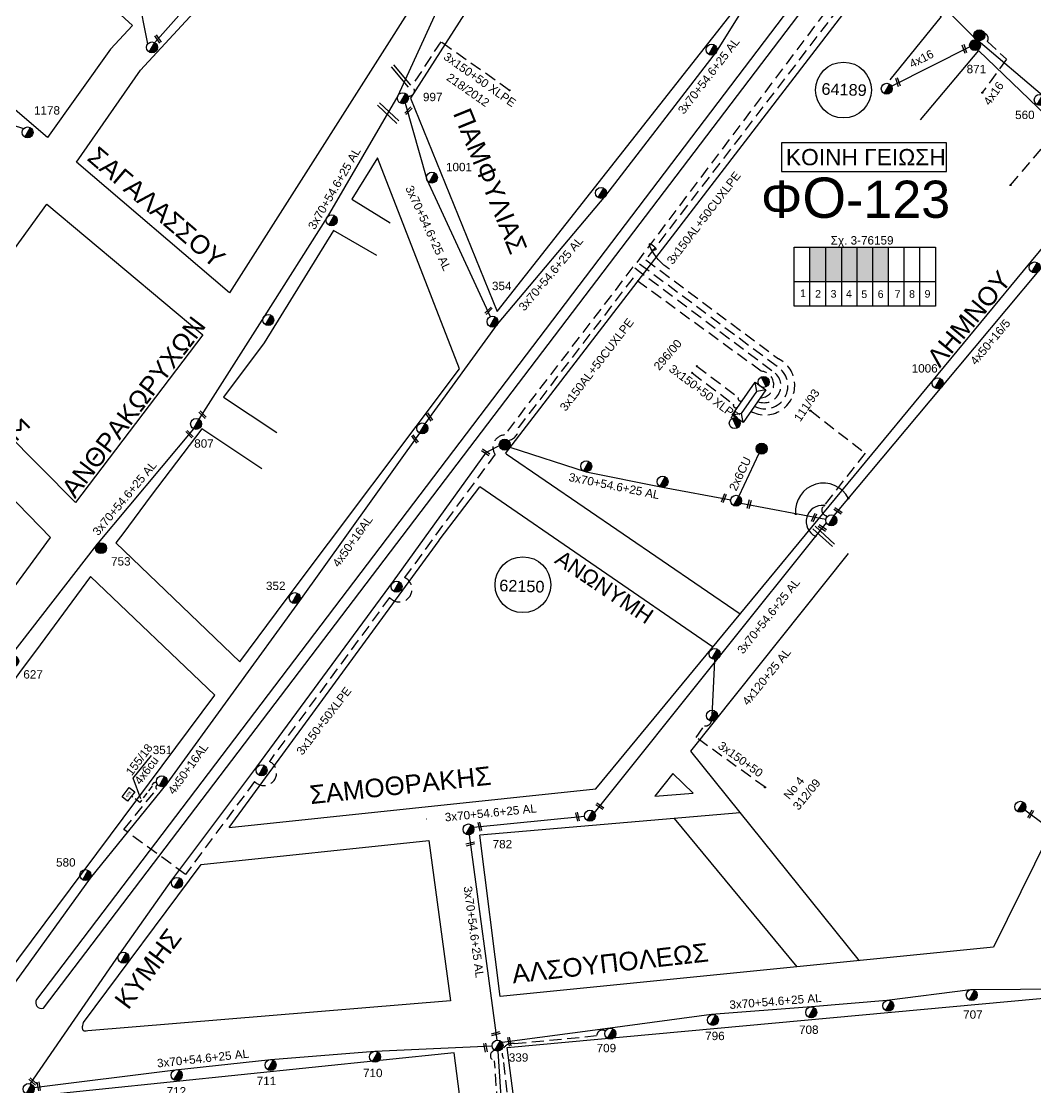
# Model space of a CAD drawing. Header units: millimetres. Extents: x 864 to 3062, y 833 to 2619.
# Drawn here: x 2391.5 to 2609.6, y 994.9 to 1224.1 of the extents above; entities that cross this region are included whole.
import ezdxf
from ezdxf.enums import TextEntityAlignment as Align

# ---------------------------------------------------------------- set-up
doc = ezdxf.new("R2010")
doc.units = ezdxf.units.MM
doc.linetypes.add('DASHED', pattern=[19.05, 12.7, -6.35])
for name, color, linetype, lineweight in [('2x6CU', 7, 'Continuous', 30), ('3x150+50', 7, 'Continuous', 30), ('3x150+50 XLPE', 7, 'SYN_LINE', 30), ('3x150+50CU', 7, 'Continuous', 30), ('3x150+70AL', 7, 'DASHED', 30), ('3x150AL+50CUXLPE', 7, 'Continuous', 30), ('3x70+54.6+25 AL', 7, 'SYN_LINE', 30), ('4x120+25 AL', 7, 'SYN_LINE', 30), ('4x16', 7, 'Continuous', 30), ('4x16CU', 7, 'Continuous', 30), ('4x50', 7, 'Continuous', 30), ('4x50+16_5', 7, 'Continuous', 30), ('4x50+16AL', 7, 'Continuous', 30), ('text διευθύνσεων', 250, 'Continuous', 30), ('Υπόβαθρο ΔΕΗ', 7, 'Continuous', 30)]:
    doc.layers.add(name, color=color, linetype=linetype, lineweight=lineweight)
for name, color, linetype in [('Pillar OTE', 7, 'Continuous'), ('TEXT ΚΑΛΩΔΙΩΝ', 7, 'Continuous'), ('Άγνωστα', 7, 'Continuous'), ('Επιγραφές - Σχήματα', 7, 'Continuous'), ('Καλώδια ΧΤ   3x150+50CU', 7, 'DASHED'), ('Καλώδια ΧΤ   3x150AL+50CU', 7, 'DASHED'), ('Μηχανική τομή', 7, 'Continuous'), ('Στύλος Ξύλινος', 7, 'Continuous'), ('Στύλος Ξύλινος @ 1', 7, 'Continuous'), ('Στύλος ΦΜ', 7, 'Continuous'), ('Στύλος ΦΜ @ 1', 7, 'Continuous'), ('Συνδέσεις', 7, 'Continuous'), ('Συνεστραμμένα ΧΤ   3x70+54.6+25 AL', 7, 'SYN_LINE'), ('Τομή', 7, 'Continuous'), ('Υποσταθμός εναέριος 2 στύλων', 7, 'Continuous'), ('Υποσταθμός πόλεως', 7, 'Continuous'), ('Υπόγεια καλώδια Παροχών ΧΤ   4x50AL', 7, 'DASHED'), ('Υπόγεια καλώδια Παροχών ΧΤ   4x6', 7, 'DASHED')]:
    doc.layers.add(name, color=color, linetype=linetype)
doc.styles.add('arial', font='arial.ttf')
doc.styles.get("Standard").update_dxf_attribs({"font": 'arial.ttf'})
doc.linetypes.add('SYN_LINE', pattern='A,0.5,-0.0001,["/\\/\\/\\/",Standard,S=0.1,R=0,X=0,Y=-0.05],-0.25', length=0.7501)
doc.dimstyles.new('ISO-25', dxfattribs={"dimtxt": 2.5, "dimasz": 2.5, "dimexe": 1.25, "dimexo": 0.625, "dimtad": 1, "dimtxsty": 'Standard', "dimcen": 2.5, "dimadec": 0, "dimazin": 0, "dimtfac": 1, "dimtmove": 0, "dimatfit": 3, "dimfxl": 1, "dimarcsym": 0})

# ---------------------------------------------------------------- blocks, each defined once
blk = doc.blocks.new('ΥΠΑΡΧΩΝ ΤΣΙΜΕΝΤΕΝΙΟΣ ΣΤΥΛΟΣ')
at = {"layer": 'Στύλος ΦΜ'}
blk.add_hatch(color=7, dxfattribs=at).paths.add_polyline_path([(-1.29, -2.28, 0.574793), (2.62, 0, 0.268822), (1.3, 2.27)])
at = {"layer": 'Στύλος ΦΜ', "color": 7}
blk.add_line((-1.29, -2.28), (1.3, 2.27), dxfattribs=at)
blk.add_circle((0, 0), 2.62, dxfattribs=at)
at = {"layer": 'Στύλος ΦΜ', "flags": 4}
for tag, p in [('ΑΡΙΘΜΟΣ', (-4.68, 8.05)), ('ΤΥΠΟΣ', (-4.91, 3.03))]:
    blk.add_attdef(tag, p, '', height=4, dxfattribs=at)
blk = doc.blocks.new('ΥΠΑΡΧΩΝ ΞΥΛΙΝΟΣ ΣΤΥΛΟΣ')
at = {"layer": 'Στύλος Ξύλινος'}
h = blk.add_hatch(color=7, dxfattribs=at)
h.paths.add_polyline_path([(-2.62, 0, 0.270008), (-1.29, -2.28), (1.3, 2.27, 0.576266)])
h.paths.add_polyline_path([(-1.29, -2.28, 0.574793), (2.62, 0, 0.268822), (1.3, 2.27)])
at = {"layer": 'Στύλος Ξύλινος', "color": 7}
blk.add_line((-1.29, -2.28), (1.3, 2.27), dxfattribs=at)
blk.add_circle((0, 0), 2.62, dxfattribs=at)
at = {"layer": 'Στύλος Ξύλινος', "flags": 4}
for tag, p in [('ΑΡΙΘΜΟΣ', (-4.91, 8.6)), ('ΤΥΠΟΣ', (-4.85, 3.39))]:
    blk.add_attdef(tag, p, '', height=4, dxfattribs=at)
blk = doc.blocks.new('ΥΠΟΣΤΑΘΜΟΣ ΕΝΑΕΡΙΟΣ ΕΠΙ 2 ΣΤΥΛΩΝ')
at = {"layer": 'Υποσταθμός εναέριος 2 στύλων', "linetype": 'Continuous'}
for points in [[(-11.97, -2.11, 0.574793), (-8.45, -0.07, 0.268822), (-9.64, 1.98)], [(9.68, -2.15, 0.574793), (13.19, -0.1, 0.268822), (12.01, 1.95)]]:
    blk.add_hatch(color=256, dxfattribs=at).paths.add_polyline_path(points)
for p, q in [((-11.97, -2.11), (-9.64, 1.98)), ((9.68, -2.15), (12.01, 1.95))]:
    blk.add_line(p, q, dxfattribs=at)
for centre in [(-10.81, -0.07), (10.84, -0.1)]:
    blk.add_circle(centre, 2.36, dxfattribs=at)
at = {"layer": 'Υποσταθμός πόλεως', "linetype": 'Continuous', "ltscale": 40}
blk.add_lwpolyline([(-8.57, 2.82), (8.57, 2.82), (8.57, -2.82), (-8.57, -2.82)], close=True, dxfattribs=at)
for points in [[(-5.75, 0), (-8.57, 2.82)], [(-8.57, -2.82), (-5.75, 0)], [(-5.75, 0), (5.75, 0)], [(5.75, 0), (8.57, 2.82)], [(8.57, -2.82), (5.75, 0)]]:
    blk.add_lwpolyline(points, dxfattribs=at)
at = {"layer": 'Υποσταθμός εναέριος 2 στύλων', "ltscale": 40, "flags": 1}
for tag, p in [('ΜΕΤΑΣΧΗΜΑΤΙΣΜΟΣ', (14.09, 2.51)), ('ΙΣΧΥΣ', (14.07, -0.28)), ('ΑΡΙΘΜΟΣ', (14.19, -3))]:
    blk.add_attdef(tag, p, '', height=1.8, dxfattribs=at)
blk = doc.blocks.new('ΜΗΧΑΝΙΚΗ ΤΟΜΗ')
at = {"layer": 'Μηχανική τομή', "ltscale": 40}
for p, q in [((-1.89, 0.78), (5.69, 0.78)), ((-1.89, -0.77), (5.69, -0.77))]:
    blk.add_line(p, q, dxfattribs=at)
blk = doc.blocks.new('ΤΟΜΗ')
at = {"layer": 'Τομή', "ltscale": 40}
for p, q in [((-5.68, 0), (17.06, 0)), ((-5.68, -2.77), (17.06, -2.77))]:
    blk.add_line(p, q, dxfattribs=at)
blk = doc.blocks.new('_ΣΥΝΔΕΣΗ')
at = {"layer": 'Συνδέσεις', "linetype": 'SYN_LINE', "ltscale": 40}
blk.add_hatch(color=256, dxfattribs=at).paths.add_polyline_path([(0.5, -0.01, 1), (-0.5, -0.01, 1)])
at = {"layer": 'Συνδέσεις'}
blk.add_circle((0, -0.01), 0.5, dxfattribs=at)
blk = doc.blocks.new('PILLAR ΟΤΕ')
at = {"layer": 'Pillar OTE', "ltscale": 40}
blk.add_lwpolyline([(-3.31, 2.02), (3.39, 2.02), (3.39, -1.99), (-3.31, -1.99)], close=True, dxfattribs=at)
at = {"layer": 'Pillar OTE', "insert": (-1.81, 0.71), "char_height": 1.3575, "width": 109.961, "attachment_point": 1}
blk.add_mtext('{\\fArial|b1|i0|c161|p34;OTE}', dxfattribs=at)

msp = doc.modelspace()

# ---------------------------------------------------------------- hatches: boundary and pattern name
at = {"layer": 'Καλώδια ΧΤ   3x150+50CU', "linetype": 'DASHED', "ltscale": 0.2}
h = msp.add_hatch(color=5, dxfattribs=at)
h.dxf.hatch_style = 1
h.paths.add_polyline_path([(2567.9, 1168.18), (2571.2, 1168.18), (2571.2, 1175.55), (2567.9, 1175.55)])
at = {"layer": 'Καλώδια ΧΤ   3x150AL+50CU', "linetype": 'DASHED', "lineweight": -3, "ltscale": 0.2}
h = msp.add_hatch(color=30, dxfattribs=at)
h.dxf.hatch_style = 1
h.paths.add_polyline_path([(2564.46, 1175.55), (2561.02, 1175.55), (2561.02, 1168.19), (2564.46, 1168.19)])
h = msp.add_hatch(color=85, dxfattribs=at)
h.dxf.hatch_style = 1
h.paths.add_polyline_path([(2564.46, 1168.19), (2567.9, 1168.18), (2567.9, 1175.55), (2564.46, 1175.55)])
h = msp.add_hatch(color=151, dxfattribs=at)
h.dxf.hatch_style = 1
h.paths.add_polyline_path([(2574.57, 1175.54), (2571.27, 1175.54), (2571.27, 1168.18), (2574.57, 1168.17)])
h = msp.add_hatch(color=1, dxfattribs=at)
h.dxf.hatch_style = 1
h.paths.add_polyline_path([(2577.88, 1175.55), (2574.59, 1175.55), (2574.59, 1168.18), (2577.88, 1168.18)])

# ---------------------------------------------------------------- linework, layer by layer
at = {"layer": '2x6CU', "color": 27, "linetype": 'SYN_LINE', "lineweight": -3, "ltscale": 10}
msp.add_lwpolyline([(2550.11, 1131.21), (2545.77, 1122.06)], dxfattribs=at)
at = {"layer": '3x150+50', "color": 30, "linetype": 'DASHED', "lineweight": -3, "ltscale": 0.2}
msp.add_lwpolyline([(2551.42, 1059.43), (2536.58, 1070.17), (2538.39, 1072.67, 0.419797), (2539.9, 1073.66, -142.663212)], format="xyb", dxfattribs=at)
at = {"layer": '3x150+50 XLPE', "color": 6, "linetype": 'DASHED', "lineweight": -3, "ltscale": 0.2}
msp.add_lwpolyline([(2496.5, 1209.28), (2481.71, 1219.72), (2475.47, 1210.18, -0.884627), (2474.63, 1208.08, -15652.495586)], format="xyb", dxfattribs=at)
at = {"layer": '3x150+50 XLPE', "color": 1, "linetype": 'DASHED', "lineweight": -3, "ltscale": 0.2}
for points in [[(2536.76, 1149.98), (2545.65, 1143.27, 0.809899), (2546.57, 1142.63, 2.765389)], [(2535.75, 1148.53), (2544.64, 1141.83, 0.809899), (2545.56, 1141.18, 2.765389)]]:
    msp.add_lwpolyline(points, format="xyb", dxfattribs=at)
at = {"layer": '3x150+50CU', "color": 30, "linetype": 'DASHED', "lineweight": -3, "ltscale": 0.2}
msp.add_lwpolyline([(2561.16, 1140.41), (2572.96, 1131.28), (2563.87, 1119.73, 0.699514), (2565.04, 1117.83, -0.102457)], format="xyb", dxfattribs=at)
at = {"layer": '3x150+70AL', "color": 133, "linetype": 'DASHED', "lineweight": -3, "ltscale": 0.2}
msp.add_lwpolyline([(2492.52, 926.72, -0.47583), (2497.1, 926.72), (2503.68, 926.94), (2499.07, 949.98), (2500.83, 952.81), (2500.6, 955.25, 0.794257), (2499.75, 961.45), (2498.11, 974.54, 0.582981), (2497.6, 978.77), (2495.19, 1001.15, -0.64625), (2497.52, 1004.34), (2515.27, 1006.04, -0.634845), (2517.12, 1007.01)], format="xyb", dxfattribs=at)
at = {"layer": '3x150+70AL', "color": 173, "linetype": 'DASHED', "lineweight": -3, "ltscale": 0.2}
msp.add_lwpolyline([(2491.23, 926.52, -0.511993), (2497.52, 927.73), (2502.46, 927.9), (2498.01, 950.17), (2498.56, 953.23), (2494.97, 976.27), (2493.28, 1000.64, -0.841432), (2493.34, 1002.88)], format="xyb", dxfattribs=at)
at = {"layer": '3x150AL+50CUXLPE', "color": 151, "linetype": 'DASHED', "lineweight": -3, "ltscale": 0.2}
msp.add_lwpolyline([(2549.83, 1142.38, 0.943695), (2552.91, 1148.96), (2523.03, 1171.32), (2495.38, 1135.18, 0.576632), (2493.38, 1131.05), (2473.92, 1104.52, -1.252326), (2470.72, 1100.25), (2444.86, 1065, -1.208666), (2441.7, 1060.67), (2426.8, 1040.69), (2413.59, 1050.39), (2420.62, 1059.04, -0.671614), (2420.9, 1059.92)], format="xyb", dxfattribs=at)
at = {"layer": '3x150AL+50CUXLPE', "color": 85, "linetype": 'DASHED', "lineweight": -3, "ltscale": 0.2}
msp.add_lwpolyline([(2550.39, 1143.19, 0.976505), (2550.61, 1148.89), (2523.05, 1168.97), (2498.41, 1136.8, -0.408739), (2496.2, 1134.03, 3.26691)], format="xyb", dxfattribs=at)
at = {"layer": '3x70+54.6+25 AL', "color": 2, "linetype": 'SYN_LINE', "lineweight": -3, "ltscale": 15}
for points in [[(2485.62, 1290.88), (2462.78, 1266.77), (2441.04, 1243.02), (2420.22, 1219.53)], [(2489.3, 1244.95), (2472.51, 1208.13)]]:
    msp.add_lwpolyline(points, dxfattribs=at)
at = {"layer": '3x70+54.6+25 AL', "color": 151, "linetype": 'SYN_LINE', "lineweight": -3, "ltscale": 15}
for points in [[(2478.33, 1137.61), (2493.89, 1159.04), (2517.2, 1186.68), (2541.01, 1217.56), (2556.23, 1242.09), (2563.28, 1252.18)], [(2356.22, 1212.05), (2392.06, 1201.07)], [(2474.08, 1206.53), (2478.71, 1190.1), (2492.34, 1160.62)]]:
    msp.add_lwpolyline(points, dxfattribs=at)
at = {"layer": '3x70+54.6+25 AL', "color": 30, "linetype": 'SYN_LINE', "lineweight": -3, "ltscale": 15}
for points in [[(2584.1, 1233.07), (2584.1, 1233.07), (2596.84, 1220.14)], [(2514.77, 1053.95), (2541.32, 1087.19), (2564.6, 1116.32)], [(2488.74, 1050.85), (2512.6, 1053.22)], [(2487.84, 1049.21), (2493.76, 1005.07)], [(2493.99, 1002.73), (2495.72, 976.44), (2499.6, 958.17), (2501.1, 943.78), (2504.84, 925.4)]]:
    msp.add_lwpolyline(points, dxfattribs=at)
at = {"layer": '3x70+54.6+25 AL', "color": 6, "linetype": 'SYN_LINE', "lineweight": -3, "ltscale": 15}
for points in [[(2472.51, 1208.13), (2457.3, 1182.02), (2443.75, 1160.67), (2429.7, 1138.58)], [(2428.53, 1136.53), (2407.71, 1111.54), (2388.94, 1087.35), (2372.19, 1063.43), (2355.65, 1040.81), (2336.28, 1012.13)]]:
    msp.add_lwpolyline(points, dxfattribs=at)
at = {"layer": '3x70+54.6+25 AL', "color": 85, "linetype": 'SYN_LINE', "lineweight": -3, "ltscale": 15}
for points in [[(2496.57, 1132.58), (2512.95, 1127.28), (2529.35, 1123.97), (2544.03, 1121.25)], [(2546.24, 1120.52), (2564.5, 1117.05)]]:
    msp.add_lwpolyline(points, dxfattribs=at)
at = {"layer": '3x70+54.6+25 AL', "color": 133, "linetype": 'SYN_LINE', "lineweight": -3, "ltscale": 15}
for points in [[(2618.82, 1016.73), (2625.61, 1040.81), (2607.24, 1054.54)], [(2617.11, 1016.05), (2595.55, 1015.92), (2577.57, 1013.59), (2561.37, 1012.22), (2539.9, 1010.55), (2518.12, 1007.65), (2494.9, 1004.56)]]:
    msp.add_lwpolyline(points, dxfattribs=at)
at = {"layer": '3x70+54.6+25 AL', "color": 173, "linetype": 'SYN_LINE', "lineweight": -3, "ltscale": 15}
msp.add_lwpolyline([(2394.26, 994.89), (2424.72, 998.7), (2445.21, 1000.91), (2467.51, 1002.67), (2492.74, 1003.85)], dxfattribs=at)
at = {"layer": '4x120+25 AL', "color": 30, "linetype": 'SYN_LINE', "lineweight": -3, "ltscale": 15}
msp.add_lwpolyline([(2540.59, 1088.11), (2540.59, 1088.11), (2540.01, 1074.84)], dxfattribs=at)
at = {"layer": '4x16', "color": 2, "linetype": 'SYN_LINE', "lineweight": -3, "ltscale": 12}
msp.add_lwpolyline([(2418.75, 1219.29), (2416.64, 1229.81)], dxfattribs=at)
at = {"layer": '4x16', "color": 30, "linetype": 'SYN_LINE', "lineweight": -3, "ltscale": 15}
msp.add_lwpolyline([(2595.46, 1218.63), (2578.64, 1210.15)], dxfattribs=at)
at = {"layer": '4x16', "color": 85, "linetype": 'DASHED', "lineweight": -3, "ltscale": 0.2}
msp.add_lwpolyline([(2604.19, 1188.91), (2614.02, 1200.44), (2622.56, 1192.18, 0.402039), (2625.6, 1192.17, 1.428835)], format="xyb", dxfattribs=at)
at = {"layer": '4x16CU', "color": 30, "linetype": 'DASHED', "lineweight": -3, "ltscale": 0.2}
msp.add_lwpolyline([(2598.58, 1221.57, -0.469428), (2599.21, 1219.79), (2603.32, 1215.96), (2598.12, 1208.79)], format="xyb", dxfattribs=at)
at = {"layer": '4x50', "color": 30, "lineweight": -3, "ltscale": 0.2}
msp.add_lwpolyline([(2597.23, 1219.97), (2611.06, 1208.25), (2625.79, 1193.58)], dxfattribs=at)
at = {"layer": '4x50+16_5', "color": 85, "lineweight": -3, "ltscale": 0.2}
msp.add_lwpolyline([(2566.25, 1117.85), (2589.5, 1145.63), (2610.34, 1170.53), (2626.43, 1191.58)], dxfattribs=at)
at = {"layer": '4x50+16AL', "color": 151, "lineweight": -3, "ltscale": 0.2}
msp.add_lwpolyline([(2477.16, 1135.56), (2451.34, 1099.52), (2422.83, 1060.26), (2406.31, 1039.92), (2388.03, 1014.47), (2379.24, 1001.86), (2366.47, 987.94)], dxfattribs=at)
at = {"layer": 'Pillar OTE', "lineweight": -3, "ltscale": 40}
for points in [[(2557.69, 1162.91), (2557.7, 1175.55), (2588.03, 1175.55), (2588.03, 1162.88), (2557.69, 1162.91)], [(2561.02, 1162.91), (2561.02, 1175.55)], [(2564.46, 1162.91), (2564.46, 1175.55)], [(2567.9, 1162.9), (2567.9, 1175.55)], [(2571.2, 1162.9), (2571.2, 1175.55)], [(2574.59, 1162.9), (2574.59, 1175.55)], [(2577.98, 1162.89), (2577.98, 1175.55)], [(2581.32, 1162.89), (2581.32, 1175.55)], [(2584.71, 1162.89), (2584.71, 1175.55)], [(2557.7, 1168.19), (2588.03, 1168.17)]]:
    msp.add_lwpolyline(points, dxfattribs=at)
at = {"layer": 'Άγνωστα', "linetype": 'Continuous', "lineweight": -3, "ltscale": 0.2}
msp.add_arc((2563.97, 1118.83), 6, 26.7725, 185.4319, dxfattribs=at)
at = {"layer": 'Επιγραφές - Σχήματα', "color": 190, "lineweight": -3}
msp.add_lwpolyline([(2554.95, 1191.84), (2590.46, 1191.84), (2590.46, 1198.01), (2554.95, 1198.01)], close=True, dxfattribs=at)
at = {"layer": 'Καλώδια ΧΤ   3x150+50CU', "color": 5, "linetype": 'DASHED', "ltscale": 0.2}
msp.add_lwpolyline([(2549.13, 1141.38, 0.967818), (2553.99, 1149.9), (2523.94, 1172.3), (2577.34, 1243.29), (2587.95, 1233.81), (2605.52, 1250.75), (2602.09, 1254.33, -1.108984), (2604.05, 1256.96)], format="xyb", dxfattribs=at)
at = {"layer": 'Καλώδια ΧΤ   3x150+50CU', "color": 30, "linetype": 'DASHED', "ltscale": 0.2}
msp.add_lwpolyline([(2582.78, 1232.96, -1.829257), (2580.79, 1234.4), (2576.49, 1238.97), (2525.76, 1172.86), (2554.33, 1151.56, -1.013181), (2548.36, 1140.27)], format="xyb", dxfattribs=at)
at = {"layer": 'Συνεστραμμένα ΧΤ   3x70+54.6+25 AL', "color": 85, "linetype": 'SYN_LINE', "ltscale": 20}
msp.add_lwpolyline([(2393.35, 995.57), (2412.7, 1023.65), (2423.87, 1039.48), (2442.15, 1063.8), (2471.52, 1103.77), (2491.55, 1131.51), (2494.18, 1132.87)], dxfattribs=at)
at = {"layer": 'Υπόβαθρο ΔΕΗ', "lineweight": -3}
for points in [[(2404.6, 1242.84), (2488.99, 1333.85), (2521.72, 1300.15), (2436.3, 1165.74), (2403.41, 1193.82)], [(2403.41, 1193.82), (2417.15, 1213.6), (2478.1, 1279.58), (2508.7, 1313.56)], [(2397.19, 1199.13), (2378.7, 1214.91), (2399.78, 1237.65)], [(2399.78, 1237.65), (2415.44, 1223.22)], [(2495.63, 1131.19), (2576.44, 1236.48), (2589.28, 1225.14), (2578.24, 1211.53)], [(2415.44, 1223.22), (2410.74, 1218.11), (2397.19, 1199.13)], [(2552.27, 1104.24), (2607, 1170.44), (2624.53, 1191.66), (2597.32, 1217.88), (2584.73, 1202.92)], [(2438.48, 1086.38), (2448.28, 1099.49), (2485.74, 1149.43), (2468.13, 1194.79), (2462.6, 1185.85), (2470.85, 1180.8)], [(2467.96, 1173.75), (2458.62, 1179.17), (2443.76, 1154.96), (2435, 1143.29), (2446.44, 1135.72)], [(2443.26, 1127.88), (2430.35, 1136.5), (2419.43, 1122.2), (2413.36, 1113.96), (2411.85, 1111.97)], [(2495.79, 1131.14), (2546.06, 1096.75)], [(2436.21, 1050.82), (2481.35, 1112.53), (2481.35, 1112.57), (2490.14, 1124.03)], [(2540.13, 1089.6), (2490.14, 1124.03)], [(2411.85, 1111.97), (2438.48, 1086.38)], [(2569.31, 1109.72), (2535.43, 1067.21), (2571.65, 1022.14)], [(2406.38, 1104.72), (2395.58, 1090.07), (2391.18, 1084.14), (2374.33, 1060.74), (2357.84, 1039.4), (2337.66, 1011.03), (2365.54, 988.68), (2433.15, 1079.23)], [(2433.15, 1079.23), (2406.38, 1104.72)], [(2515.04, 1059.07), (2552.27, 1104.24)], [(2624.08, 1072.81), (2600.53, 1025.03), (2494.51, 1014.44), (2490.1, 1049.12)], [(2531.57, 1062.37), (2527.72, 1057.54), (2535.94, 1058.16), (2531.57, 1062.37)], [(2436.21, 1050.82), (2515.04, 1059.07)], [(2478.6, 1052.63), (2478.64, 1052.63)], [(2546.08, 1053.96), (2490.1, 1049.12)], [(2558.33, 1020.81), (2531.95, 1052.74)]]:
    msp.add_lwpolyline(points, dxfattribs=at)
for points in [[(2566.16, 1253.59), (2528.68, 1291.17), (2475.21, 1207.59), (2493.82, 1161.75), (2563.75, 1250.67, 0.182211)], [(2493.01, 936.85), (2484.61, 1002.33), (2392.98, 992.89), (2336.69, 916.81), (2380.05, 886.49, -0.113593)]]:
    msp.add_lwpolyline(points, format="xyb", close=True, dxfattribs=at)
msp.add_lwpolyline([(2396.29, 1011.95), (2570.27, 1240.87, 1.090948), (2568.21, 1242.22), (2394.82, 1013.79, 0.709109), (2396.29, 1011.95)], format="xyb", dxfattribs=at)
for points in [[(2403.2, 1120.68), (2372.74, 1151.35), (2397.01, 1184.84), (2430.58, 1156.71)], [(2397.8, 1113.13), (2367.33, 1144.47), (2348.73, 1117.08), (2352.69, 1116.31), (2356.58, 1115.17), (2359.71, 1113.97), (2365.29, 1111.7), (2371.22, 1108.58), (2377.61, 1104.9), (2383.98, 1100.36), (2386.76, 1098.13)], [(2430.19, 1042.85), (2479.17, 1047.98), (2483.79, 1013.55), (2405.83, 1007.05), (2405.45, 1007), (2405.06, 1007.03), (2404.87, 1007.16), (2404.79, 1007.39), (2404.71, 1007.74), (2404.71, 1008.04), (2404.76, 1008.25), (2404.83, 1008.51), (2404.93, 1008.86)], [(2495.99, 1003.52), (2616.82, 1014.59), (2625.26, 946.45), (2504.56, 937.66)]]:
    msp.add_lwpolyline(points, close=True, dxfattribs=at)
for centre in [(2568.28, 1209.35), (2499.37, 1102.99)]:
    msp.add_circle(centre, 6, dxfattribs=at)
msp.add_arc((2563.75, 1116.57), 3.49, 84.0256, 244.9115, dxfattribs=at)
msp.add_spline([(2530.86, 1170.83), (2527.54, 1174.19), (2526.71, 1176.33), (2528, 1175.1), (2526.99, 1174.93)], degree=3, dxfattribs=at)
at = {"layer": 'Υπόγεια καλώδια Παροχών ΧΤ   4x6', "color": 151, "linetype": 'DASHED', "lineweight": -2, "ltscale": 0.1}
msp.add_lwpolyline([(2420.62, 1060.4, 0.544406), (2419.64, 1059.7), (2417.01, 1056.18), (2415.24, 1057.51)], format="xyb", dxfattribs=at)

# ---------------------------------------------------------------- block references
at = {"layer": 'Pillar OTE', "xscale": 0.375, "yscale": 0.375, "zscale": 0.375, "rotation": 53}
msp.add_blockref('PILLAR ΟΤΕ', (2414.55, 1057.91), dxfattribs=at)
at = {"layer": 'Μηχανική τομή', "lineweight": -3, "zscale": 0.4999999999999997}
for p, xscale, yscale, rotation in [((2421.22, 1219.9), 0.2500000000001553, 0.2500000000001553, 124.2096103055384), ((2594.47, 1217.73), 0.2499999999998973, 0.2499999999998973, 108.9645171520896), ((2580.17, 1210.53), 0.2499999999998973, 0.2499999999998973, 108.9645171520896), ((2474.43, 1204.56), 0.2499999999997998, 0.2499999999997998, 44.72522448568495), ((2491.64, 1161.55), 0.2499999999997998, 0.2499999999997998, 44.72522448568495), ((2430.84, 1139.23), 0.2499999999999467, 0.2499999999999467, 134.4519978221392), ((2479.56, 1138.66), 0.24999999999986, 0.24999999999986, 124.7764983933814), ((2428.04, 1135.02), 0.2499999999999467, 0.2499999999999467, 134.4519978221392), ((2476.46, 1133.95), 0.24999999999986, 0.24999999999986, 124.7764983933814), ((2490.94, 1131.75), 0.2499999999999467, 0.2499999999999467, 326.1131013982638), ((2542.41, 1121.18), 0.2499999999997651, 0.2499999999997651, 68.44466427437423), ((2547.92, 1119.85), 0.2499999999997124, 0.2499999999997124, 74.92833541079898), ((2566.7, 1119.15), 0.2499999999999467, 0.2499999999999467, 326.1131013982638), ((2561.78, 1117.03), 0.2499999999997842, 0.2499999999997842, 65.3185574657307), ((2563.36, 1115.48), 0.2499999999999467, 0.2499999999999467, 326.1131013982638), ((2515.51, 1055.65), 0.2499999999999467, 0.2499999999999467, 326.1131013982638), ((2510.97, 1053.55), 0.2499999999999467, 0.2499999999999467, 282.2683283940172), ((2608.74, 1054.03), 0.2499999999999467, 0.2499999999999467, 240.3676324350014), ((2489.97, 1051.46), 0.2499999999999467, 0.2499999999999467, 282.2683283940172), ((2487.62, 1047.18), 0.2499999999999467, 0.2499999999999467, 14.09821465654015), ((2493.09, 1006.39), 0.2499999999999467, 0.2499999999999467, 14.09821465654015), ((2491.2, 1003.93), 0.2499999999999467, 0.2499999999999467, 280.6565382821616), ((2496.34, 1005.24), 0.2499999999999467, 0.2499999999999467, 280.6565382821616), ((2394.36, 995.87), 0.24999999999986, 0.24999999999986, 138.8048233258378), ((2395.41, 994.65), 0.2499999999999466, 0.2499999999999466, 99.85799456335207)]:
    msp.add_blockref('ΜΗΧΑΝΙΚΗ ΤΟΜΗ', p, dxfattribs=dict(at, xscale=xscale, yscale=yscale, rotation=rotation))
at = {"layer": 'Στύλος Ξύλινος @ 1', "lineweight": -3, "ltscale": 40, "xscale": 0.4499999999998181, "yscale": 0.4499999999998181, "zscale": 0.4499999999998181}
for p in [(2597.49, 1221.12), (2495.47, 1133.11), (2550.69, 1132.24)]:
    msp.add_blockref('ΥΠΑΡΧΩΝ ΞΥΛΙΝΟΣ ΣΤΥΛΟΣ', p, dxfattribs=at)
at = {"layer": 'Στύλος Ξύλινος @ 1', "lineweight": -3, "ltscale": 40}
ref = msp.add_blockref('ΥΠΑΡΧΩΝ ΞΥΛΙΝΟΣ ΣΤΥΛΟΣ', (2596.58, 1218.99), dxfattribs=dict(at, xscale=0.449999999999818, yscale=0.449999999999818, zscale=0.449999999999818))
ref.add_attrib('ΤΥΠΟΣ', '871', (2594.75, 1212.96), dxfattribs={"layer": 'Στύλος Ξύλινος', "height": 1.8, "flags": 4})
ref = msp.add_blockref('ΥΠΑΡΧΩΝ ΞΥΛΙΝΟΣ ΣΤΥΛΟΣ', (2408.66, 1110.85), dxfattribs=dict(at, xscale=0.4499999999998414, yscale=0.4499999999998414, zscale=0.4499999999998414))
ref.add_attrib('ΤΥΠΟΣ', '753', (2410.83, 1107.11), dxfattribs={"layer": 'Στύλος Ξύλινος', "height": 1.8, "rotation": 360, "flags": 4})
ref = msp.add_blockref('ΥΠΑΡΧΩΝ ΞΥΛΙΝΟΣ ΣΤΥΛΟΣ', (2389.8, 1086.55), dxfattribs=dict(at, xscale=0.4499999999998414, yscale=0.4499999999998414, zscale=0.4499999999998414))
ref.add_attrib('ΤΥΠΟΣ', '627', (2391.97, 1082.81), dxfattribs={"layer": 'Στύλος Ξύλινος', "height": 1.8, "rotation": 360, "flags": 4})
at = {"layer": 'Στύλος ΦΜ @ 1', "lineweight": -3, "ltscale": 40, "xscale": 0.4499999999998181, "yscale": 0.4499999999998181, "zscale": 0.4499999999998181}
for p in [(2419.63, 1218.51), (2539.93, 1218.03), (2577.59, 1209.62), (2516.16, 1187.23), (2458.26, 1181.33), (2609.37, 1171.21), (2444.63, 1159.9), (2477.74, 1136.59), (2512.97, 1128.46), (2529.39, 1125.14), (2545.19, 1121.04), (2565.66, 1116.83), (2472.21, 1102.57), (2540.59, 1088.11), (2540.01, 1074.84), (2443.19, 1063.09), (2606.3, 1055.24), (2513.77, 1053.33), (2425, 1038.89), (2413.5, 1022.8), (2577.9, 1012.46)]:
    msp.add_blockref('ΥΠΑΡΧΩΝ ΤΣΙΜΕΝΤΕΝΙΟΣ ΣΤΥΛΟΣ', p, dxfattribs=at)
at = {"layer": 'Στύλος ΦΜ @ 1', "lineweight": -3, "ltscale": 40}
ref = msp.add_blockref('ΥΠΑΡΧΩΝ ΤΣΙΜΕΝΤΕΝΙΟΣ ΣΤΥΛΟΣ', (2473.56, 1207.59), dxfattribs=dict(at, xscale=0.4499999999998181, yscale=0.4499999999998181, zscale=0.4499999999998181))
ref.add_attrib('ΤΥΠΟΣ', '997', (2477.88, 1206.95), dxfattribs={"layer": 'Στύλος ΦΜ', "height": 1.8, "flags": 4})
ref = msp.add_blockref('ΥΠΑΡΧΩΝ ΤΣΙΜΕΝΤΕΝΙΟΣ ΣΤΥΛΟΣ', (2610.47, 1207.23), dxfattribs=dict(at, xscale=0.449999999999818, yscale=0.449999999999818, zscale=0.449999999999818))
ref.add_attrib('ΤΥΠΟΣ', '560', (2605.17, 1203.1), dxfattribs={"layer": 'Στύλος ΦΜ', "height": 1.8, "flags": 4})
ref = msp.add_blockref('ΥΠΑΡΧΩΝ ΤΣΙΜΕΝΤΕΝΙΟΣ ΣΤΥΛΟΣ', (2392.89, 1200.23), dxfattribs=dict(at, xscale=0.4499999999998026, yscale=0.4499999999998026, zscale=0.4499999999998026))
ref.add_attrib('ΤΥΠΟΣ', '1178', (2394.26, 1204.07), dxfattribs={"layer": 'Στύλος ΦΜ', "height": 1.8, "rotation": 360, "flags": 4})
ref = msp.add_blockref('ΥΠΑΡΧΩΝ ΤΣΙΜΕΝΤΕΝΙΟΣ ΣΤΥΛΟΣ', (2479.81, 1190.52), dxfattribs=dict(at, xscale=0.4499999999998318, yscale=0.4499999999998318, zscale=0.4499999999998318))
ref.add_attrib('ΤΥΠΟΣ', '1001', (2482.83, 1191.89), dxfattribs={"layer": 'Στύλος ΦΜ', "height": 1.8, "flags": 4})
ref = msp.add_blockref('ΥΠΑΡΧΩΝ ΤΣΙΜΕΝΤΕΝΙΟΣ ΣΤΥΛΟΣ', (2492.83, 1159.55), dxfattribs=dict(at, xscale=0.4499999999999187, yscale=0.4499999999999187, zscale=0.4499999999999187))
ref.add_attrib('ΤΥΠΟΣ', '354', (2492.71, 1166.33), dxfattribs={"layer": 'Στύλος ΦΜ', "height": 1.8, "flags": 4})
ref = msp.add_blockref('ΥΠΑΡΧΩΝ ΤΣΙΜΕΝΤΕΝΙΟΣ ΣΤΥΛΟΣ', (2588.53, 1146.3), dxfattribs=dict(at, xscale=0.4499999999998181, yscale=0.4499999999998181, zscale=0.4499999999998181))
ref.add_attrib('ΤΥΠΟΣ', '1006', (2582.94, 1148.6), dxfattribs={"layer": 'Στύλος ΦΜ', "height": 1.8, "flags": 4})
ref = msp.add_blockref('ΥΠΑΡΧΩΝ ΤΣΙΜΕΝΤΕΝΙΟΣ ΣΤΥΛΟΣ', (2429.11, 1137.56), dxfattribs=dict(at, xscale=0.4499999999997943, yscale=0.4499999999997943, zscale=0.4499999999997943))
ref.add_attrib('ΤΥΠΟΣ', '807', (2428.71, 1132.46), dxfattribs={"layer": 'Στύλος ΦΜ', "height": 1.8, "flags": 4})
ref = msp.add_blockref('ΥΠΑΡΧΩΝ ΤΣΙΜΕΝΤΕΝΙΟΣ ΣΤΥΛΟΣ', (2450.33, 1100.12), dxfattribs=dict(at, xscale=0.4499999999998235, yscale=0.4499999999998235, zscale=0.4499999999998235))
ref.add_attrib('ΤΥΠΟΣ', '352', (2444.13, 1101.85), dxfattribs={"layer": 'Στύλος ΦΜ', "height": 1.8, "flags": 4})
ref = msp.add_blockref('ΥΠΑΡΧΩΝ ΤΣΙΜΕΝΤΕΝΙΟΣ ΣΤΥΛΟΣ', (2421.75, 1060.73), dxfattribs=dict(at, xscale=0.4499999999998854, yscale=0.4499999999998854, zscale=0.4499999999998854))
ref.add_attrib('ΤΥΠΟΣ', '351', (2419.79, 1066.57), dxfattribs={"layer": 'Στύλος ΦΜ', "height": 1.8, "flags": 4})
ref = msp.add_blockref('ΥΠΑΡΧΩΝ ΤΣΙΜΕΝΤΕΝΙΟΣ ΣΤΥΛΟΣ', (2487.67, 1050.37), dxfattribs=dict(at, xscale=0.4499999999998181, yscale=0.4499999999998181, zscale=0.4499999999998181))
ref.add_attrib('ΤΥΠΟΣ', '782', (2492.85, 1046.31), dxfattribs={"layer": 'Στύλος ΦΜ', "height": 1.8, "flags": 4})
ref = msp.add_blockref('ΥΠΑΡΧΩΝ ΤΣΙΜΕΝΤΕΝΙΟΣ ΣΤΥΛΟΣ', (2405.32, 1040.56), dxfattribs=dict(at, xscale=0.4499999999998194, yscale=0.4499999999998194, zscale=0.4499999999998194))
ref.add_attrib('ΤΥΠΟΣ', '580', (2399.01, 1042.39), dxfattribs={"layer": 'Στύλος ΦΜ', "height": 1.8, "flags": 4})
ref = msp.add_blockref('ΥΠΑΡΧΩΝ ΤΣΙΜΕΝΤΕΝΙΟΣ ΣΤΥΛΟΣ', (2595.86, 1014.78), dxfattribs=dict(at, xscale=0.4499999999998181, yscale=0.4499999999998181, zscale=0.4499999999998181))
ref.add_attrib('ΤΥΠΟΣ', '707', (2594, 1009.68), dxfattribs={"layer": 'Στύλος ΦΜ', "height": 1.8, "flags": 4})
ref = msp.add_blockref('ΥΠΑΡΧΩΝ ΤΣΙΜΕΝΤΕΝΙΟΣ ΣΤΥΛΟΣ', (2561.34, 1011.04), dxfattribs=dict(at, xscale=0.4499999999998181, yscale=0.4499999999998181, zscale=0.4499999999998181))
ref.add_attrib('ΤΥΠΟΣ', '708', (2558.72, 1006.42), dxfattribs={"layer": 'Στύλος ΦΜ', "height": 1.8, "flags": 4})
ref = msp.add_blockref('ΥΠΑΡΧΩΝ ΤΣΙΜΕΝΤΕΝΙΟΣ ΣΤΥΛΟΣ', (2540.21, 1009.42), dxfattribs=dict(at, xscale=0.4499999999998181, yscale=0.4499999999998181, zscale=0.4499999999998181))
ref.add_attrib('ΤΥΠΟΣ', '796', (2538.55, 1005.08), dxfattribs={"layer": 'Στύλος ΦΜ', "height": 1.8, "flags": 4})
ref = msp.add_blockref('ΥΠΑΡΧΩΝ ΤΣΙΜΕΝΤΕΝΙΟΣ ΣΤΥΛΟΣ', (2518.16, 1006.47), dxfattribs=dict(at, xscale=0.4499999999998181, yscale=0.4499999999998181, zscale=0.4499999999998181))
ref.add_attrib('ΤΥΠΟΣ', '709', (2515.21, 1002.47), dxfattribs={"layer": 'Στύλος ΦΜ', "height": 1.8, "flags": 4})
ref = msp.add_blockref('ΥΠΑΡΧΩΝ ΤΣΙΜΕΝΤΕΝΙΟΣ ΣΤΥΛΟΣ', (2493.92, 1003.91), dxfattribs=dict(at, xscale=0.4499999999998181, yscale=0.4499999999998181, zscale=0.4499999999998181))
ref.add_attrib('ΤΥΠΟΣ', '339', (2496.34, 1000.44), dxfattribs={"layer": 'Στύλος ΦΜ', "height": 1.8, "flags": 4})
ref = msp.add_blockref('ΥΠΑΡΧΩΝ ΤΣΙΜΕΝΤΕΝΙΟΣ ΣΤΥΛΟΣ', (2467.58, 1001.49), dxfattribs=dict(at, xscale=0.4499999999998181, yscale=0.4499999999998181, zscale=0.4499999999998181))
ref.add_attrib('ΤΥΠΟΣ', '710', (2464.99, 997.12), dxfattribs={"layer": 'Στύλος ΦΜ', "height": 1.8, "flags": 4})
ref = msp.add_blockref('ΥΠΑΡΧΩΝ ΤΣΙΜΕΝΤΕΝΙΟΣ ΣΤΥΛΟΣ', (2445.12, 999.73), dxfattribs=dict(at, xscale=0.4499999999998181, yscale=0.4499999999998181, zscale=0.4499999999998181))
ref.add_attrib('ΤΥΠΟΣ', '711', (2442.14, 995.4), dxfattribs={"layer": 'Στύλος ΦΜ', "height": 1.8, "flags": 4})
ref = msp.add_blockref('ΥΠΑΡΧΩΝ ΤΣΙΜΕΝΤΕΝΙΟΣ ΣΤΥΛΟΣ', (2424.94, 997.55), dxfattribs=dict(at, xscale=0.4499999999998181, yscale=0.4499999999998181, zscale=0.4499999999998181))
ref.add_attrib('ΤΥΠΟΣ', '712', (2422.78, 993.18), dxfattribs={"layer": 'Στύλος ΦΜ', "height": 1.8, "flags": 4})
ref = msp.add_blockref('ΥΠΑΡΧΩΝ ΤΣΙΜΕΝΤΕΝΙΟΣ ΣΤΥΛΟΣ', (2393.13, 994.56), dxfattribs=dict(at, xscale=0.4499999999998223, yscale=0.4499999999998223, zscale=0.4499999999998223))
ref.add_attrib('ΤΥΠΟΣ', '713', (2393.28, 990.22), dxfattribs={"layer": 'Στύλος ΦΜ', "height": 1.8, "flags": 4})
at = {"layer": 'Συνδέσεις', "lineweight": -3, "xscale": 0.25, "yscale": 0.25, "zscale": 0.25}
for p in [(2496.5, 1209.29), (2598.12, 1208.79), (2604.19, 1188.92), (2535.75, 1148.54), (2536.76, 1149.98), (2561.16, 1140.41), (2569.32, 1121.53), (2564.11, 1120.04), (2558.03, 1118.19), (2562.27, 1113.4), (2551.42, 1059.44)]:
    msp.add_blockref('_ΣΥΝΔΕΣΗ', p, dxfattribs=at)
at = {"layer": 'Τομή', "lineweight": -3}
for p, xscale, yscale, zscale, rotation in [((2473.84, 1211.05), 0.2499999999999996, 0.2499999999999996, 0.2499999999999996, 130.1022477016279), ((2469.6, 1205.6), 0.2499999999999995, 0.2499999999999995, 0.2499999999999995, 317.0021456544856), ((2563.22, 1114.59), 0.2499999999999996, 0.2499999999999996, 0.2499999999999996, 317.4932068117669)]:
    msp.add_blockref('ΤΟΜΗ', p, dxfattribs=dict(at, xscale=xscale, yscale=yscale, zscale=zscale, rotation=rotation))
at = {"layer": 'Υποσταθμός εναέριος 2 στύλων', "lineweight": -3, "xscale": 0.4999999999999999, "yscale": 0.4999999999999999, "zscale": 0.4999999999999999, "rotation": 55.1071991373184}
msp.add_blockref('ΥΠΟΣΤΑΘΜΟΣ ΕΝΑΕΡΙΟΣ ΕΠΙ 2 ΣΤΥΛΩΝ', (2547.98, 1142.18), dxfattribs=at)

# ---------------------------------------------------------------- texts
at = {"lineweight": -3, "ltscale": 30, "char_height": 1.63, "width": 11.2573, "attachment_point": 1}
for s, insert in [('1', (2558.94, 1166.47)), ('2', (2562.18, 1166.34)), ('3', (2565.51, 1166.34)), ('4', (2568.81, 1166.34)), ('5', (2572.12, 1166.26)), ('6', (2575.64, 1166.29)), ('7', (2579.27, 1166.29)), ('8', (2582.38, 1166.31)), ('9', (2585.71, 1166.34))]:
    msp.add_mtext(s, dxfattribs=dict(at, insert=insert))
at = {"layer": 'text διευθύνσεων', "color": 7, "lineweight": -3}
for s, height, rotation, p in [('ΠΑMΦΥΛΙΑΣ', 4, 292.0993, (2492.35, 1189.8)), ('ΣΑΓΑΛΑΣΣΟΥ', 4, 319.5164, (2420.59, 1184.15)), ('ΛΗΜΝΟΥ', 4, 50.4207, (2595.25, 1160.15)), ('ΒΑΡΙΤΟΣ', 4, 314.7933, (2383.88, 1143.68)), ('ANΩΝΥΜΗ ', 3.39, 326.0326, (2517.43, 1102.13)), ('ΚΥΜΗΣ', 4, 53.266, (2418.77, 1020.45))]:
    msp.add_text(s, height=height, rotation=rotation, dxfattribs=at).set_placement(p, align=Align.MIDDLE_CENTER)
at = {"layer": 'text διευθύνσεων', "color": 7, "lineweight": -3, "ltscale": 40, "char_height": 4, "width": 94.4586, "attachment_point": 1, "style": 'arial'}
for s, insert, rotation in [('ΣΑΜΟΘΡΑΚΗΣ', (2453.32, 1059.78), 6.1726), ('AΛΣOYΠOΛEΩΣ', (2496.8, 1021.25), 6.4129)]:
    msp.add_mtext(s, dxfattribs=dict(at, insert=insert, rotation=rotation))
at = {"layer": 'TEXT ΚΑΛΩΔΙΩΝ', "linetype": 'Continuous', "lineweight": -3, "ltscale": 0.2}
for s, rotation, p in [('3x70+54.6+25 AL', 52.3697, (2539.31, 1212.41)), ('4x16', 27.3035, (2585.04, 1216.06)), ('3x150+50 XLPE', 324.7936, (2490.11, 1211.58)), ('4x16', 54.3314, (2600.54, 1208.62)), ('3x70+54.6+25 AL', 59.7835, (2458.82, 1188.19)), ('3x150AL+50CUXLPE', 52.499, (2538.23, 1181.86)), ('3x70+54.6+25 AL', 294.8106, (2479.03, 1179.65)), ('3x70+54.6+25 AL', 49.8617, (2505.38, 1169.86)), ('3x150AL+50CUXLPE', 52.5487, (2515.23, 1150.31)), ('4x50+16/5', 50.0801, (2599.84, 1155.19)), ('3x150+50 XLPE', 322.9719, (2538.42, 1144.26)), ('2x6CU', 64.6438, (2546.05, 1126.84)), ('3x70+54.6+25 AL', 50.2049, (2413.73, 1121.58)), ('3x70+54.6+25 AL', 348.5685, (2519, 1124.22)), ('4x50+16AL', 54.3952, (2462.73, 1112.33)), ('3x70+54.6+25 AL', 51.3732, (2552.18, 1096.27)), ('4x120+25 AL', 50.949, (2551.74, 1083.23)), ('3x150+50XLPE', 52.5487, (2456.57, 1073.71)), ('3x150+50', 324.12, (2546.16, 1065.47)), ('4x50+16AL', 54.0111, (2427.36, 1063.43)), ('3x70+54.6+25 AL', 5.6697, (2492.46, 1053.96)), ('3x70+54.6+25 AL', 277.6397, (2488.82, 1028.34)), ('3x70+54.6+25 AL', 4.429, (2553.66, 1013.43)), ('3x70+54.6+25 AL', 6.1402, (2430.59, 1001.15))]:
    msp.add_text(s, height=1.8, rotation=rotation, dxfattribs=at).set_placement(p, align=Align.MIDDLE_CENTER)
at = {"layer": 'Άγνωστα', "lineweight": -3, "ltscale": 40, "char_height": 1.8, "width": 27.758, "attachment_point": 1, "style": 'arial'}
for s, insert, rotation in [('218/2012', (2483.8, 1213.1), 325), ('296/00', (2527.31, 1150.1), 49.3762), ('111/93', (2557.49, 1138.89), 56.2069), ('No 4', (2555.25, 1057.8), 50.8154), ('312/09', (2557.23, 1055.5), 50.8154)]:
    msp.add_mtext(s, dxfattribs=dict(at, insert=insert, rotation=rotation))
at = {"layer": 'Άγνωστα', "lineweight": -3, "char_height": 2.5, "width": 13.4112, "attachment_point": 1, "rotation": 358.1643}
for s, insert in [('64189', (2563.6, 1210.85)), ('62150', (2494.34, 1104.1))]:
    msp.add_mtext(s, dxfattribs=dict(at, insert=insert))
at = {"layer": 'Άγνωστα', "lineweight": -3, "ltscale": 40, "insert": (2565.54, 1177.93), "char_height": 1.8, "width": 27.758, "attachment_point": 1, "style": 'arial'}
msp.add_mtext('Σχ. 3-76159', dxfattribs=at)
at = {"layer": 'Επιγραφές - Σχήματα', "color": 190, "lineweight": -3, "insert": (2555.9, 1196.67), "char_height": 3.5, "width": 35.1311, "attachment_point": 1}
msp.add_mtext('KOINH ΓΕΙΩΣΗ', dxfattribs=at)
at = {"layer": 'Υπόβαθρο ΔΕΗ', "lineweight": -3}
msp.add_text('ΑΝΘΡΑΚΩΡΥΧΩΝ', height=4, rotation=52.7652, dxfattribs=at).set_placement((2415.66, 1141.21), align=Align.MIDDLE_CENTER)
at = {"layer": 'Υπόβαθρο ΔΕΗ', "lineweight": -3, "insert": (2550.52, 1190.53), "char_height": 8, "width": 84.6573, "attachment_point": 1}
msp.add_mtext('Φ{\\H1.0833x;O}-123', dxfattribs=at)
at = {"layer": 'Υπόγεια καλώδια Παροχών ΧΤ   4x50AL', "color": 7, "ltscale": 0.2, "char_height": 1.8, "attachment_point": 1, "rotation": 53}
for s, insert in [('155/18', (2413.84, 1062.86)), ('4x6cu', (2415.7, 1060.93))]:
    msp.add_mtext_dynamic_manual_height_columns(s, width=1.8, gutter_width=12.5, heights=[0.118], dxfattribs=dict(at, insert=insert))

# ---------------------------------------------------------------- leaders
at = {"layer": 'Επιγραφές - Σχήματα'}
msp.add_leader([(2417.26, 1056.98), (2415.59, 1061.38), (2419.56, 1066.27)], dimstyle='ISO-25', override={"dimasz": 0.5, "dimgap": 0.625, "dimtad": 0}, dxfattribs=at)

doc.saveas('drawing.dxf')
